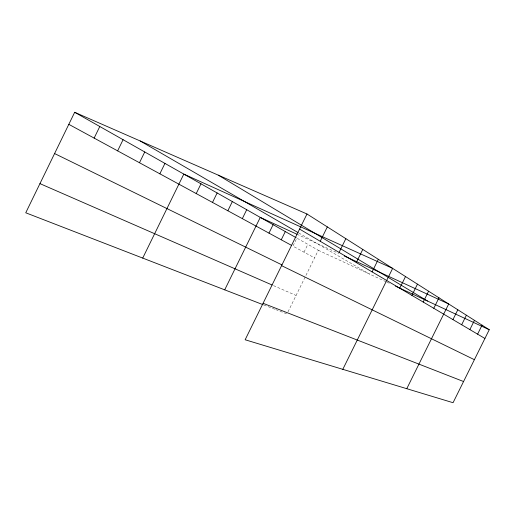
<?xml version="1.0" encoding="UTF-8"?>
<svg xmlns="http://www.w3.org/2000/svg" width="515" height="515" viewBox="0 0 515 515"><rect width="100%" height="100%" fill="white"/><g stroke="black" fill="none" stroke-linecap="round" stroke-linejoin="round"><path stroke-width="0.39" stroke-dasharray="2.58 1.93" d="M304.005 252.157L307.854 244.335M288.014 311.82L318.315 250.264L296.859 238.117L292.919 246.131L314.556 257.893M263.95 305.041L275.004 309.322M275.737 309.605L286.964 313.95M273.504 285.613L296.061 295.462M296.84 234.196L338.658 253.412M318.315 250.264L386.179 281.814M386.9 282.149L389.765 283.482M298.739 232.98L369.641 274.122"/><path stroke-width="0.77" d="M306.985 213.995L245.14 339.765L453.058 402.711L489.25 329.729L306.985 213.995L74.681 112.289L25.75 212.785L263.223 304.758M94.142 138.097L99.794 126.51M117.632 150.869L123.085 139.7M139.481 162.74L144.747 151.964M159.85 173.812L164.942 163.403M142.719 258.086L183.816 174.096L392.649 268.386L342.81 369.339M196.215 193.576L200.992 183.816M212.502 202.427L217.137 192.964M227.849 210.764L232.355 201.577M242.327 218.637L246.711 209.708M224.707 289.842L260.275 217.394L296.84 234.196M268.972 233.115L273.124 224.669M281.254 239.797L285.304 231.563M320.246 241.284L327.321 226.909M339.076 252.401L345.842 238.67M356.296 262.56L362.779 249.421M372.107 271.894L378.325 259.296M399.749 288.207L405.511 276.555M411.903 295.378L417.459 284.145M423.221 302.06L428.583 291.207M433.785 308.298L438.973 297.805M406.773 388.696L448.7 303.979L344.316 256.013M452.949 319.609L457.816 309.773M461.665 324.753L466.39 315.212M469.867 329.594L474.457 320.33M477.605 334.158L482.066 325.165M263.075 303.284L463.564 381.531M39.945 183.623L272.075 284.988M395.481 286.134L489.25 329.729M281.583 265.65L474.392 359.689M54.59 153.554L281.95 264.897M68.817 124.334L291.548 245.385M74.681 112.289L296.183 237.73M140.183 140.968L298.069 232.587M299.569 229.078L484.911 338.471M218.276 175.158L427.521 301.03"/></g></svg>
